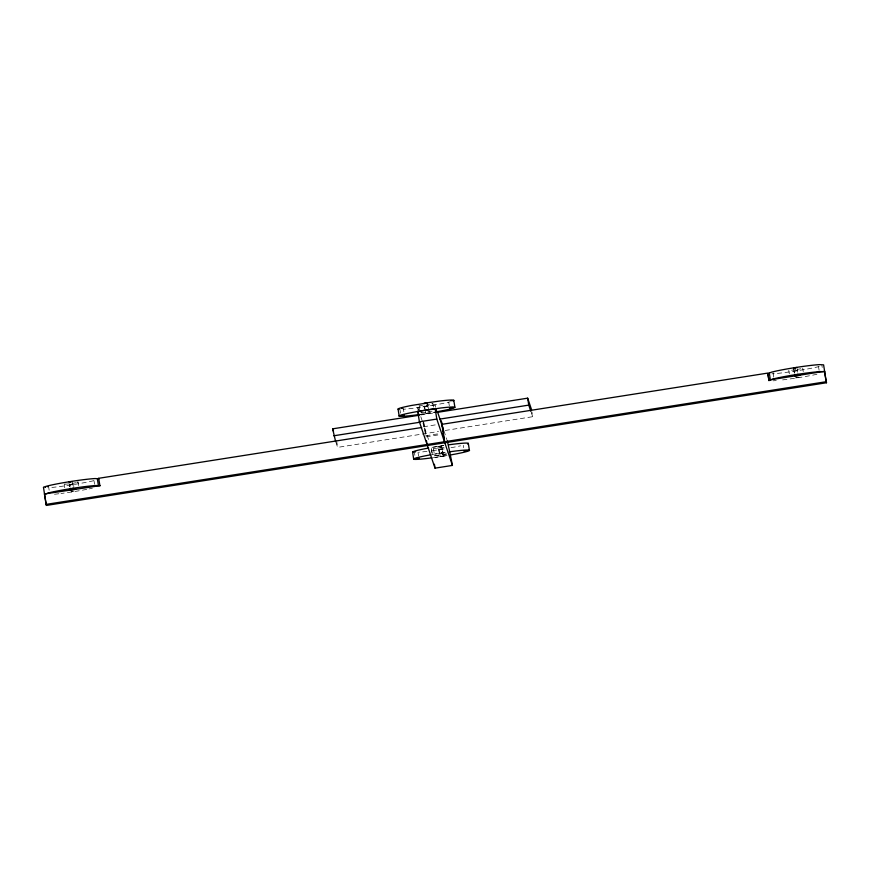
<?xml version="1.0" encoding="UTF-8"?>
<svg xmlns="http://www.w3.org/2000/svg" width="870" height="870" viewBox="0 0 870 870"><rect width="100%" height="100%" fill="white"/><g stroke="black" fill="none" stroke-linecap="round" stroke-linejoin="round"><path stroke-width="0.65" stroke-dasharray="4.35 3.26" d="M64.772 487.744L64.228 484.264L65.087 483.916M70.296 487.211C67.512 484.133 75.494 482.741 73.787 486.667M78.702 485.558L78.159 482.078L77.289 482.437M419.699 410.433L419.177 405.659M425.049 408.748L424.69 406.431L428.171 405.877L429.258 412.837L427.996 413.141M433.445 407.084L432.901 403.615L432.042 403.963M425.234 409.9L425.778 413.38L429.258 412.837M446.571 454.227L434.576 455.804L433.488 448.855L443.82 446.854M439.383 453.553L438.23 446.582L441.645 446.016L442.797 452.987L439.361 453.498L440.568 453.226M441.601 456.337L440.231 456.445L439.143 449.485L442.678 448.898L443.83 455.869L442.069 456.261M442.743 448.92L439.143 449.485M434.576 455.804L447.506 453.553M440.231 456.445L443.83 455.869M794.495 370.957C803.532 370.142 791.711 369.489 794.854 373.273M799.008 377.406L795.626 377.874L798.529 377.373M73.374 484.383L69.937 484.894M441.655 446.071L438.295 446.604M420.928 412.402L422.004 412.141M76.212 482.687L71.329 483.589M432.053 411.173L427.17 412.075M800.77 368.76L797.681 369.358M429.541 404.517L426.082 405.115M72.286 491.55L71.025 491.844L73.667 491.528M444.059 447.571L433.488 448.855M450.986 447.713L454.869 446.995A28.199 1.718 -8.9 0 0 460.545 445.831M443.82 445.494L431.194 447.484L432.314 454.521L441.025 453.161M425.778 413.38L434.782 412.13M447.028 455.554L434.869 457.446M418.155 410.053L417.763 407.638L435.207 404.996M418.883 414.685L436.294 411.945M420.808 414.968L434.163 412.869M423.385 426.768L436.74 424.669M335.863 442.101L337.647 447.376L438.502 431.509M445.19 430.465L532.668 416.708L531.94 412.075M425.68 435.783L439.491 433.619M426.028 436.827L440.764 434.511M432.281 454.434L448.496 451.889M433.39 457.718L447.213 455.543M420.362 414.392L427.583 413.315M795.887 369.652L790.917 370.305M443.7 445.538L441.427 445.875L442.515 452.824M440.981 453.053L445.929 452.313M425.365 412.347L421.069 412.815M69.524 483.861L64.228 484.264M432.281 450.682L433.782 450.486A33.984 2.077 -8.9 0 0 444.82 448.789M441.471 453.085L442.797 452.987M422.581 405.616L418.97 405.801M431.901 403.549L432.901 403.615M77.147 482.023L78.159 482.078M428.171 405.877L412.489 408.334A28.199 1.718 -8.9 0 1 403.082 409.27M424.69 406.431L440.35 403.952A28.199 1.718 -8.9 0 0 450.345 401.744M531.244 412.489L532.668 416.708M443.863 430.672L446.886 439.622M417.796 407.736L418.655 410.292M420.819 416.697L422.548 421.819M422.896 422.874L424.321 427.094M424.669 428.138L429.465 442.362M821.867 365.128L822.226 367.444M818.561 366.835L819.105 370.315M802.705 368.14L803.249 371.62M797.181 368.673L797.725 372.153M793.516 368.064L794.245 372.697M788.775 370.337L789.318 373.806M773.104 372.795L773.832 377.428M463.275 445.353L463.634 447.669M448.757 402.31L449.301 405.779M435.174 404.898L435.533 407.214M439.47 453.303L438.382 446.353L432.705 447.289L431.226 447.561L432.314 454.521M427.192 402.984L427.92 407.617M424.071 405.855L424.614 409.324M423.581 421.178L425.832 435.587M423.592 422.461L425.484 434.543M418.002 452.476L418.546 455.945M414.522 453.02L414.881 455.336M403.299 408.269L403.843 411.738M399.819 408.813L400.548 413.446M336.56 440.416L337.647 447.376M94.003 480.773L94.547 484.253M72.438 481.447L73.167 486.091M69.328 484.318L69.687 486.635M48.611 486.721L49.155 490.201M816.93 374.263A28.199 1.718 -8.9 0 1 780.912 380.103M776.257 380.571A28.199 1.718 -8.9 0 1 772.984 380.81M819.225 366.509A28.199 1.718 -8.9 0 1 771.897 373.861M92.372 488.2A28.199 1.718 -8.9 0 1 89.099 488.896M86.695 489.375A28.199 1.718 -8.9 0 1 61.009 493.475M58.834 493.747A28.199 1.718 -8.9 0 1 52.972 494.399M93.634 480.708A28.199 1.718 -8.9 0 1 51.885 487.439M427.007 451.378A28.199 1.718 -8.9 0 1 418.687 452.237"/><path stroke-width="1.3" d="M452.008 400.635L451.16 400.646M768.971 380.571L767.884 373.621L771.342 372.208A28.199 1.718 -8.9 0 1 819.594 364.617L823.607 364.856L824.695 371.805L820.682 371.566A28.199 1.718 -8.9 0 0 772.429 379.157L768.971 380.571L767.71 373.099L441.895 424.332L442.243 425.365M796.942 367.553L796.093 367.564M72.232 481.545L68.958 482.002L70.731 481.828M45.512 487.135L45.566 487.287M426.354 403.212L427.192 402.984L411.532 405.463A28.199 1.718 -8.9 0 0 399.178 409.368M424.962 403.234L423.712 403.528L425.038 403.43M419.275 411.195L412.619 412.413A28.199 1.718 -8.9 0 0 413.587 415.284L418.851 414.588M68.676 490.321L75.636 489.223M428.627 448.039L426.039 448.518A28.199 1.718 -8.9 0 0 413.685 452.411M415.599 451.563L414.392 451.824L415.24 451.813M431.02 454.749L427.126 455.467A28.199 1.718 -8.9 0 0 428.094 458.338L432.053 457.816M450.78 454.901L455.956 453.955A28.199 1.718 -8.9 0 0 454.988 451.084L449.725 451.78L447.31 440.905M420.482 410.999L440.47 408.041A28.199 1.718 -8.9 0 1 441.438 410.901L436.262 411.858L435.903 409.531L436.294 411.945L435.174 408.639L417.763 411.369L419.394 421.798L427.039 444.472L426.463 440.742M795.735 367.814L793.516 368.064L795.669 367.618M794.897 376.068L800.193 375.285M335.515 441.068L332.655 428.834L419.471 415.186M436.838 412.445L527.666 398.166L531.581 409.759M419.394 421.798L436.805 419.068L444.45 441.732L443.091 433.042M333.743 435.783L419.895 422.244M439.959 419.079L528.753 405.115L530.885 411.434M768.797 380.049L824.521 371.294L826.5 382.756L46.425 505.426L44.446 493.964L99.909 485.688L98.68 478.304L421.667 427.518M43.5 487.428L46.077 504.393L826.152 381.723L826.5 382.756M427.398 445.516L435.022 468.147L452.433 465.417L449.692 451.693M425.387 403.049L439.383 401.081A28.199 1.718 -8.9 0 1 452.998 400.907M401.527 408.432L402.408 408.313M448.637 444.82L453.901 444.135A28.199 1.718 -8.9 0 1 467.505 443.95M47.687 486.776L48.35 486.711M98.821 478.739L95.037 478.554A28.199 1.718 -8.9 0 0 46.784 486.145L44.131 486.972A33.984 2.077 -8.9 0 0 43.565 487.613M100.137 485.743L96.124 485.503A28.199 1.718 -8.9 0 0 47.872 493.094L44.653 494.562M437.36 411.401L443.428 429.388M444.809 442.776L452.433 465.417M417.763 411.369L418.883 414.685M332.655 428.834L333.514 431.411M98.68 478.304L98.875 478.913M46.077 504.393L46.425 505.426M824.521 371.294L826.152 381.723M769.276 372.849L770.363 379.809M527.666 398.166L528.753 405.115M468.31 443.374L469.408 450.323M453.803 400.33L454.89 407.28M441.884 423.048L443.221 431.574M441.351 420.862L443.254 433.021M443.45 434.087L444.613 441.536M435.174 408.639L436.805 419.068M434.413 464.243L435.022 468.147M412.597 452.139L413.685 459.088M398.079 409.085L399.167 416.045M97.309 478.522L98.397 485.471M70.1 488.918L73.537 488.407L70.1 488.918M400.961 415.729L404.398 415.218L400.961 415.729M449.714 408.063L453.15 407.551L449.714 408.063M415.479 458.784L418.905 458.272L415.479 458.784M464.232 451.117L467.658 450.606L464.232 451.117M794.658 374.981L798.084 374.47L794.658 374.981"/></g></svg>
